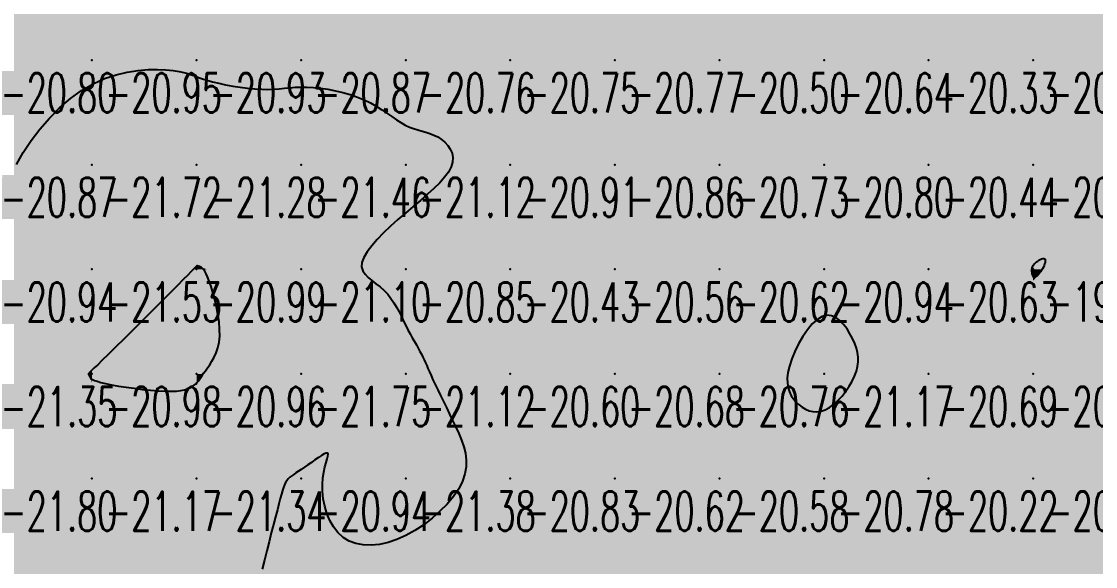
# Model space of a CAD drawing. Header units: millimetres. Extents: x 88261 to 90953, y 390274 to 392322.
# Drawn here: x 89453.5 to 89556.2, y 390358.8 to 390410.9 of the extents above; entities that cross this region are included whole.
import ezdxf
from ezdxf.enums import TextEntityAlignment as Align

# ---------------------------------------------------------------- set-up
doc = ezdxf.new("R2010")
doc.units = ezdxf.units.MM
doc.header["$LTSCALE"] = 25
for name, color, linetype in [('CN_03_00', 7, 'Continuous'), ('CN_04_00', 242, 'Continuous'), ('COTEAlt', 7, 'Continuous'), ('TN_COLORIAGE', 7, 'Continuous')]:
    doc.layers.add(name, color=color, linetype=linetype)
doc.styles.add('Simplex 1.0', font='Simplex.shx', dxfattribs={"width": 0.99, "height": 2.5})
doc.styles.get("Standard").update_dxf_attribs({"font": 'times.ttf'})

# ---------------------------------------------------------------- blocks, each defined once
blk = doc.blocks.new('COTE')
at = {"color": 0}
blk.add_point((0, 0), dxfattribs=at)
at = {"layer": 'COTEAlt'}
blk.add_attdef('ALT', text='', height=3.75, dxfattribs=at).set_placement((1.25, -1.25), align=Align.TOP_LEFT)

msp = doc.modelspace()

# ---------------------------------------------------------------- linework, layer by layer
at = {"layer": 'CN_03_00', "elevation": -21, "flags": 128}
msp.add_lwpolyline([(89453.05, 390397.26), (89453.69, 390398.41), (89454.43, 390399.55), (89455.26, 390400.65), (89456.18, 390401.7), (89457.16, 390402.68), (89458.19, 390403.56), (89459.26, 390404.33), (89460.36, 390404.98), (89461.46, 390405.48), (89462.56, 390405.84), (89463.63, 390406.1), (89464.66, 390406.26), (89465.64, 390406.33), (89466.53, 390406.34), (89467.33, 390406.31), (89468.02, 390406.24), (89468.58, 390406.16), (89469.04, 390406.06), (89469.43, 390405.96), (89469.78, 390405.84), (89470.1, 390405.72), (89470.44, 390405.59), (89470.81, 390405.45), (89471.25, 390405.31), (89471.77, 390405.16), (89472.37, 390405.02), (89473.03, 390404.88), (89473.72, 390404.75), (89474.43, 390404.64), (89475.14, 390404.55), (89475.83, 390404.48), (89476.48, 390404.45), (89477.07, 390404.44), (89477.63, 390404.46), (89478.15, 390404.5), (89478.66, 390404.55), (89479.17, 390404.6), (89479.69, 390404.64), (89480.23, 390404.66), (89480.81, 390404.66), (89481.44, 390404.62), (89482.12, 390404.55), (89482.82, 390404.45), (89483.53, 390404.31), (89484.25, 390404.15), (89484.95, 390403.94), (89485.63, 390403.71), (89486.28, 390403.44), (89486.88, 390403.15), (89487.44, 390402.83), (89487.96, 390402.5), (89488.45, 390402.17), (89488.92, 390401.84), (89489.36, 390401.54), (89489.78, 390401.26), (89490.2, 390401.03), (89490.61, 390400.84), (89491.01, 390400.69), (89491.41, 390400.56), (89491.81, 390400.45), (89492.19, 390400.34), (89492.57, 390400.21), (89492.95, 390400.07), (89493.31, 390399.89), (89493.66, 390399.66), (89493.99, 390399.39), (89494.28, 390399.08), (89494.51, 390398.73), (89494.68, 390398.34), (89494.76, 390397.93), (89494.74, 390397.49), (89494.6, 390397.03), (89494.34, 390396.54), (89493.97, 390396.04), (89493.5, 390395.52), (89492.94, 390394.97), (89492.32, 390394.41), (89491.66, 390393.83), (89490.95, 390393.23), (89490.23, 390392.62), (89489.51, 390391.99), (89488.8, 390391.35), (89488.14, 390390.71), (89487.53, 390390.08), (89487, 390389.48), (89486.56, 390388.9), (89486.25, 390388.37), (89486.07, 390387.9), (89486.04, 390387.47), (89486.15, 390387.1), (89486.36, 390386.77), (89486.66, 390386.46), (89487.01, 390386.16), (89487.4, 390385.86), (89487.8, 390385.55), (89488.18, 390385.22), (89488.53, 390384.85), (89488.84, 390384.46), (89489.12, 390384.04), (89489.38, 390383.61), (89489.62, 390383.17), (89489.84, 390382.72), (89490.05, 390382.29), (89490.26, 390381.86), (89490.47, 390381.45), (89490.68, 390381.07), (89490.88, 390380.7), (89491.08, 390380.35), (89491.27, 390380.01), (89491.45, 390379.69), (89491.61, 390379.39), (89491.76, 390379.11), (89491.9, 390378.84), (89492.02, 390378.58), (89492.14, 390378.31), (89492.26, 390378.04), (89492.38, 390377.75), (89492.52, 390377.43), (89492.68, 390377.07), (89492.86, 390376.67), (89493.08, 390376.22), (89493.32, 390375.72), (89493.58, 390375.18), (89493.85, 390374.61), (89494.14, 390374.02), (89494.44, 390373.4), (89494.74, 390372.78), (89495.03, 390372.15), (89495.32, 390371.53), (89495.58, 390370.91), (89495.8, 390370.28), (89495.96, 390369.65), (89496.04, 390369), (89496.04, 390368.35), (89495.92, 390367.67), (89495.69, 390366.97), (89495.32, 390366.25), (89494.82, 390365.52), (89494.22, 390364.8), (89493.53, 390364.1), (89492.78, 390363.43), (89491.97, 390362.81), (89491.13, 390362.26), (89490.27, 390361.79), (89489.41, 390361.41), (89488.56, 390361.13), (89487.74, 390360.94), (89486.94, 390360.86), (89486.19, 390360.89), (89485.48, 390361.02), (89484.84, 390361.26), (89484.26, 390361.61), (89483.76, 390362.06), (89483.34, 390362.61), (89482.99, 390363.23), (89482.72, 390363.9), (89482.51, 390364.6), (89482.37, 390365.31), (89482.3, 390366.01), (89482.29, 390366.68), (89482.33, 390367.29), (89482.42, 390367.85), (89482.52, 390368.34), (89482.64, 390368.76), (89482.74, 390369.11), (89482.81, 390369.38), (89482.83, 390369.57), (89482.78, 390369.66), (89482.65, 390369.66), (89482.45, 390369.59), (89482.2, 390369.44), (89481.9, 390369.25), (89481.57, 390369.03), (89481.23, 390368.78), (89480.89, 390368.54), (89480.57, 390368.31), (89480.27, 390368.11), (89480, 390367.94), (89479.76, 390367.78), (89479.54, 390367.63), (89479.35, 390367.49), (89479.17, 390367.35), (89479.02, 390367.2), (89478.89, 390367.03), (89478.77, 390366.85), (89478.67, 390366.64), (89478.57, 390366.39), (89478.47, 390366.1), (89478.37, 390365.74), (89478.26, 390365.33), (89478.13, 390364.83), (89477.98, 390364.25), (89477.81, 390363.58), (89477.61, 390362.84), (89477.4, 390362.03), (89477.19, 390361.19), (89476.96, 390360.31), (89476.74, 390359.44), (89476.53, 390358.57)], dxfattribs=at)
for points in [[(89459.92, 390377.23), (89459.92, 390377.2), (89459.93, 390377.17), (89459.95, 390377.13), (89459.97, 390377.1), (89459.99, 390377.06), (89460.02, 390377.02), (89460.05, 390376.97), (89460.08, 390376.91), (89460.12, 390376.85), (89460.19, 390376.78), (89460.31, 390376.7), (89460.49, 390376.62), (89460.75, 390376.53), (89461.1, 390376.43), (89461.55, 390376.32), (89462.12, 390376.2), (89462.79, 390376.08), (89463.52, 390375.97), (89464.29, 390375.86), (89465.08, 390375.76), (89465.86, 390375.68), (89466.59, 390375.62), (89467.26, 390375.58), (89467.84, 390375.58), (89468.33, 390375.6), (89468.75, 390375.65), (89469.1, 390375.72), (89469.39, 390375.81), (89469.63, 390375.91), (89469.84, 390376.03), (89470.01, 390376.15), (89470.16, 390376.27), (89470.29, 390376.41), (89470.41, 390376.55), (89470.53, 390376.71), (89470.65, 390376.89), (89470.78, 390377.08), (89470.93, 390377.3), (89471.1, 390377.54), (89471.3, 390377.81), (89471.51, 390378.11), (89471.73, 390378.45), (89471.94, 390378.83), (89472.13, 390379.26), (89472.29, 390379.74), (89472.41, 390380.27), (89472.47, 390380.86), (89472.46, 390381.52), (89472.41, 390382.21), (89472.3, 390382.93), (89472.16, 390383.65), (89472, 390384.35), (89471.82, 390385.01), (89471.64, 390385.6), (89471.46, 390386.1), (89471.3, 390386.51), (89471.16, 390386.82), (89471.03, 390387.06), (89470.92, 390387.22), (89470.82, 390387.33), (89470.73, 390387.4), (89470.65, 390387.44), (89470.59, 390387.47), (89470.53, 390387.5), (89470.47, 390387.52), (89470.43, 390387.54), (89470.39, 390387.55), (89470.35, 390387.56), (89470.31, 390387.56), (89470.28, 390387.56), (89470.25, 390387.55), (89470.22, 390387.52), (89470.17, 390387.48), (89470.08, 390387.38), (89469.94, 390387.23), (89469.72, 390387.01), (89469.41, 390386.68), (89468.99, 390386.25), (89468.44, 390385.69), (89467.74, 390384.99), (89466.94, 390384.18), (89466.05, 390383.3), (89465.13, 390382.39), (89464.21, 390381.47), (89463.33, 390380.6), (89462.51, 390379.79), (89461.81, 390379.1), (89461.24, 390378.55), (89460.8, 390378.12), (89460.47, 390377.81), (89460.24, 390377.58), (89460.09, 390377.44), (89460, 390377.34), (89459.95, 390377.29), (89459.93, 390377.26), (89459.92, 390377.23)], [(89530.77, 390374.03), (89531.18, 390374.33), (89531.58, 390374.7), (89531.97, 390375.12), (89532.33, 390375.58), (89532.66, 390376.06), (89532.94, 390376.55), (89533.17, 390377.03), (89533.34, 390377.5), (89533.45, 390377.96), (89533.5, 390378.4), (89533.5, 390378.84), (89533.44, 390379.27), (89533.34, 390379.71), (89533.18, 390380.15), (89532.98, 390380.61), (89532.73, 390381.08), (89532.45, 390381.54), (89532.12, 390381.97), (89531.77, 390382.34), (89531.38, 390382.62), (89530.97, 390382.8), (89530.53, 390382.84), (89530.08, 390382.73), (89529.61, 390382.45), (89529.13, 390382.01), (89528.67, 390381.45), (89528.23, 390380.81), (89527.82, 390380.11), (89527.46, 390379.39), (89527.16, 390378.67), (89526.94, 390377.99), (89526.8, 390377.38), (89526.74, 390376.83), (89526.75, 390376.34), (89526.82, 390375.9), (89526.95, 390375.51), (89527.12, 390375.15), (89527.34, 390374.84), (89527.59, 390374.55), (89527.87, 390374.28), (89528.17, 390374.05), (89528.49, 390373.86), (89528.83, 390373.71), (89529.19, 390373.63), (89529.57, 390373.61), (89529.96, 390373.66), (89530.36, 390373.8), (89530.77, 390374.03)]]:
    msp.add_lwpolyline(points, close=True, dxfattribs=at)
at = {"layer": 'CN_04_00', "elevation": -20, "flags": 128}
msp.add_lwpolyline([(89550.13, 390387.04), (89550.13, 390387.09), (89550.13, 390387.13), (89550.12, 390387.17), (89550.12, 390387.2), (89550.13, 390387.24), (89550.13, 390387.27), (89550.14, 390387.31), (89550.15, 390387.36), (89550.16, 390387.42), (89550.18, 390387.48), (89550.21, 390387.54), (89550.25, 390387.61), (89550.3, 390387.69), (89550.37, 390387.77), (89550.46, 390387.85), (89550.56, 390387.94), (89550.68, 390388.03), (89550.8, 390388.11), (89550.93, 390388.17), (89551.05, 390388.23), (89551.16, 390388.26), (89551.26, 390388.27), (89551.33, 390388.25), (89551.38, 390388.2), (89551.4, 390388.12), (89551.4, 390388.01), (89551.38, 390387.89), (89551.34, 390387.75), (89551.29, 390387.6), (89551.22, 390387.44), (89551.14, 390387.29), (89551.05, 390387.14), (89550.95, 390386.99), (89550.85, 390386.86), (89550.75, 390386.74), (89550.65, 390386.64), (89550.55, 390386.57), (89550.47, 390386.51), (89550.39, 390386.49), (89550.33, 390386.5), (89550.28, 390386.53), (89550.24, 390386.59), (89550.21, 390386.66), (89550.18, 390386.74), (89550.16, 390386.82), (89550.15, 390386.9), (89550.14, 390386.97), (89550.13, 390387.04)], close=True, dxfattribs=at)
at = {"layer": 'TN_COLORIAGE', "color": 223}
for points in [[(89450.25, 390407.24, -20.88), (89460.25, 390407.24, -20.88), (89460.25, 390417.24, -20.88)], [(89450.25, 390417.24, -20.88), (89450.25, 390407.24, -20.88), (89460.25, 390417.24, -20.88)], [(89460.25, 390407.24, -20.83), (89470.25, 390407.24, -20.83), (89470.25, 390417.24, -20.83)], [(89460.25, 390417.24, -20.83), (89460.25, 390407.24, -20.83), (89470.25, 390417.24, -20.83)], [(89470.25, 390407.24, -20.74), (89480.25, 390407.24, -20.74), (89480.25, 390417.24, -20.74)], [(89470.25, 390417.24, -20.74), (89470.25, 390407.24, -20.74), (89480.25, 390417.24, -20.74)], [(89480.25, 390407.24, -20.45), (89490.25, 390407.24, -20.45), (89490.25, 390417.24, -20.45)], [(89480.25, 390417.24, -20.45), (89480.25, 390407.24, -20.45), (89490.25, 390417.24, -20.45)], [(89490.25, 390417.24, -20.21), (89490.25, 390407.24, -20.21), (89500.25, 390417.24, -20.21)], [(89490.25, 390407.24, -20.21), (89500.25, 390407.24, -20.21), (89500.25, 390417.24, -20.21)], [(89500.25, 390407.24, -20.03), (89510.25, 390407.24, -20.03), (89510.25, 390417.24, -20.03)], [(89500.25, 390417.24, -20.03), (89500.25, 390407.24, -20.03), (89510.25, 390417.24, -20.03)], [(89510.25, 390407.24, -20.05), (89520.25, 390407.24, -20.05), (89520.25, 390417.24, -20.05)], [(89510.25, 390417.24, -20.05), (89510.25, 390407.24, -20.05), (89520.25, 390417.24, -20.05)], [(89520.25, 390407.24, -20), (89527.72, 390414.72, -20), (89520.25, 390417.24, -20), (89522.35, 390417.24, -20)], [(89550.25, 390407.24, -20), (89550.25, 390415.8, -20), (89540.25, 390407.24, -20), (89548.02, 390415.02, -20)], [(89557.65, 390414.64, -20.56), (89550.25, 390415.8, -20.56), (89550.25, 390407.24, -20.56)], [(89530.25, 390407.24, -20), (89530.25, 390415.13, -20), (89520.25, 390407.24, -20), (89527.72, 390414.72, -20)], [(89537.62, 390414.61, -20.64), (89530.25, 390415.13, -20.64), (89530.25, 390407.24, -20.64)], [(89530.25, 390407.24, -20), (89537.62, 390414.61, -20), (89540.25, 390407.24, -20), (89540.25, 390413.18, -20)], [(89540.25, 390413.18, -20.33), (89548.02, 390415.02, -20.33), (89540.25, 390407.24, -20.33)], [(89550.25, 390407.24, -20), (89557.65, 390414.64, -20), (89560.25, 390407.24, -20), (89560.25, 390414.5, -20)], [(89460.25, 390406.56, -20.87), (89451.76, 390397.24, -20.87), (89460.25, 390407.24, -20.87), (89450.25, 390397.24, -20.87)], [(89450.25, 390407.24, -20.95), (89450.25, 390397.24, -20.95), (89460.25, 390407.24, -20.95)], [(89460.25, 390406.56, -20.93), (89469.4, 390406.39, -20.93), (89460.25, 390407.24, -20.93), (89470.25, 390407.24, -20.93)], [(89470.25, 390405.34, -20.93), (89469.4, 390406.39, -20.93), (89470.25, 390407.24, -20.93)], [(89470.25, 390405.34, -20.87), (89477.09, 390404.08, -20.87), (89470.25, 390407.24, -20.87), (89480.25, 390407.24, -20.87)], [(89477.09, 390404.08, -20.87), (89480.25, 390405.02, -20.87), (89480.25, 390407.24, -20.87)], [(89480.25, 390405.02, -20.76), (89486.8, 390403.79, -20.76), (89480.25, 390407.24, -20.76), (89490.25, 390407.24, -20.76)], [(89490.25, 390400.5, -20.76), (89486.8, 390403.79, -20.76), (89490.25, 390407.24, -20.76)], [(89490.25, 390400.5, -20.75), (89493.4, 390400.39, -20.75), (89490.25, 390407.24, -20.75), (89500.25, 390407.24, -20.75)], [(89495.99, 390397.24, -20.75), (89493.4, 390400.39, -20.75), (89500.25, 390397.24, -20.75), (89500.25, 390407.24, -20.75)], [(89500.25, 390407.24, -20.77), (89500.25, 390397.24, -20.77), (89510.25, 390407.24, -20.77)], [(89500.25, 390397.24, -20.77), (89510.25, 390397.24, -20.77), (89510.25, 390407.24, -20.77)], [(89510.25, 390407.24, -20.5), (89510.25, 390397.24, -20.5), (89520.25, 390407.24, -20.5)], [(89510.25, 390397.24, -20.5), (89520.25, 390397.24, -20.5), (89520.25, 390407.24, -20.5)], [(89520.25, 390407.24, -20.64), (89520.25, 390397.24, -20.64), (89530.25, 390407.24, -20.64)], [(89520.25, 390397.24, -20.64), (89530.25, 390397.24, -20.64), (89530.25, 390407.24, -20.64)], [(89530.25, 390407.24, -20.33), (89530.25, 390397.24, -20.33), (89540.25, 390407.24, -20.33)], [(89530.25, 390397.24, -20.33), (89540.25, 390397.24, -20.33), (89540.25, 390407.24, -20.33)], [(89540.25, 390407.24, -20.56), (89540.25, 390397.24, -20.56), (89550.25, 390407.24, -20.56)], [(89540.25, 390397.24, -20.56), (89550.25, 390397.24, -20.56), (89550.25, 390407.24, -20.56)], [(89550.25, 390397.24, -20.53), (89560.25, 390397.24, -20.53), (89560.25, 390407.24, -20.53)], [(89550.25, 390407.24, -20.53), (89550.25, 390397.24, -20.53), (89560.25, 390407.24, -20.53)], [(89495.99, 390397.24, -20.85), (89490.25, 390392.81, -20.85), (89500.25, 390397.24, -20.85), (89490.25, 390387.24, -20.85)], [(89490.25, 390387.24, -20.91), (89500.25, 390387.24, -20.91), (89500.25, 390397.24, -20.91)], [(89500.25, 390397.24, -20.86), (89500.25, 390387.24, -20.86), (89510.25, 390397.24, -20.86)], [(89500.25, 390387.24, -20.86), (89510.25, 390387.24, -20.86), (89510.25, 390397.24, -20.86)], [(89510.25, 390397.24, -20.73), (89510.25, 390387.24, -20.73), (89520.25, 390397.24, -20.73)], [(89510.25, 390387.24, -20.73), (89520.25, 390387.24, -20.73), (89520.25, 390397.24, -20.73)], [(89520.25, 390397.24, -20.8), (89520.25, 390387.24, -20.8), (89530.25, 390397.24, -20.8)], [(89520.25, 390387.24, -20.8), (89530.25, 390387.24, -20.8), (89530.25, 390397.24, -20.8)], [(89530.25, 390387.24, -20.44), (89540.25, 390387.24, -20.44), (89540.25, 390397.24, -20.44)], [(89530.25, 390397.24, -20.44), (89530.25, 390387.24, -20.44), (89540.25, 390397.24, -20.44)], [(89540.25, 390387.24, -20), (89550.11, 390387.24, -20), (89550.25, 390397.24, -20), (89550.25, 390387.82, -20)], [(89540.25, 390397.24, -20.14), (89540.25, 390387.24, -20.14), (89550.25, 390397.24, -20.14)], [(89550.25, 390397.24, -20), (89550.25, 390387.82, -20), (89560.25, 390397.24, -20), (89551.63, 390388.62, -20)], [(89560.25, 390387.24, -20), (89551.24, 390387.24, -20), (89560.25, 390397.24, -20), (89551.63, 390388.62, -20)], [(89484.39, 390387.24, -20.85), (89490.25, 390392.81, -20.85), (89490.25, 390387.24, -20.85)], [(89470.25, 390387.64, -20.99), (89470.03, 390387.24, -20.99), (89470.25, 390387.24, -20.99)], [(89470.25, 390387.64, -20.99), (89470.5, 390387.49, -20.99), (89470.25, 390387.24, -20.99)], [(89471.27, 390387.24, -20.99), (89470.5, 390387.49, -20.99), (89470.25, 390387.24, -20.99)], [(89470.03, 390387.24, -20.98), (89460.25, 390377.53, -20.98), (89470.25, 390387.24, -20.98), (89460.25, 390377.24, -20.98)], [(89460.25, 390377.24, -20.99), (89470.25, 390377.24, -20.99), (89470.25, 390387.24, -20.99)], [(89471.27, 390387.24, -20.96), (89473.19, 390380.18, -20.96), (89470.25, 390387.24, -20.96), (89470.25, 390377.24, -20.96)], [(89484.39, 390387.24, -20.85), (89488.62, 390385.61, -20.85), (89490.25, 390387.24, -20.85)], [(89490.25, 390381.66, -20.85), (89488.62, 390385.61, -20.85), (89490.25, 390387.24, -20.85)], [(89490.25, 390381.66, -20.43), (89491.95, 390378.94, -20.43), (89490.25, 390387.24, -20.43), (89500.25, 390387.24, -20.43)], [(89492.53, 390377.24, -20.43), (89491.95, 390378.94, -20.43), (89500.25, 390377.24, -20.43), (89500.25, 390387.24, -20.43)], [(89500.25, 390387.24, -20.56), (89500.25, 390377.24, -20.56), (89510.25, 390387.24, -20.56)], [(89500.25, 390377.24, -20.56), (89510.25, 390377.24, -20.56), (89510.25, 390387.24, -20.56)], [(89510.25, 390387.24, -20.62), (89510.25, 390377.24, -20.62), (89520.25, 390387.24, -20.62)], [(89510.25, 390377.24, -20.62), (89520.25, 390377.24, -20.62), (89520.25, 390387.24, -20.62)], [(89520.25, 390387.24, -20.94), (89520.25, 390377.24, -20.94), (89530.25, 390387.24, -20.94)], [(89530.25, 390384.68, -20.76), (89526.02, 390377.24, -20.76), (89530.25, 390387.24, -20.76), (89520.25, 390377.24, -20.76)], [(89530.25, 390384.68, -20.63), (89533.45, 390380.44, -20.63), (89530.25, 390387.24, -20.63), (89540.25, 390387.24, -20.63)], [(89533.83, 390377.24, -20.63), (89533.45, 390380.44, -20.63), (89540.25, 390377.24, -20.63), (89540.25, 390387.24, -20.63)], [(89540.25, 390377.24, -20), (89550.12, 390387.11, -20), (89540.25, 390387.24, -20), (89550.11, 390387.24, -20)], [(89540.25, 390377.24, -20), (89550.12, 390387.11, -20), (89550.25, 390377.24, -20), (89550.25, 390386.15, -20)], [(89560.25, 390387.24, -20), (89551.24, 390387.24, -20), (89550.25, 390377.24, -20), (89550.25, 390386.15, -20)], [(89550.25, 390377.24, -20.08), (89560.25, 390377.24, -20.08), (89560.25, 390387.24, -20.08)], [(89473.19, 390380.18, -20.96), (89470.79, 390377.24, -20.96), (89470.25, 390377.24, -20.96)], [(89459.82, 390377.24, -20.98), (89460.25, 390377.53, -20.98), (89460.25, 390377.24, -20.98)], [(89459.82, 390377.24, -20.98), (89460.05, 390377.04, -20.98), (89460.25, 390377.24, -20.98)], [(89460.25, 390376.4, -20.98), (89460.05, 390377.04, -20.98), (89460.25, 390377.24, -20.98)], [(89460.25, 390376.4, -20.96), (89468.26, 390375.25, -20.96), (89460.25, 390377.24, -20.96), (89470.25, 390377.24, -20.96)], [(89468.26, 390375.25, -20.96), (89470.25, 390376.1, -20.96), (89470.25, 390377.24, -20.96)], [(89470.25, 390376.1, -20.96), (89470.79, 390377.24, -20.96), (89470.25, 390377.24, -20.96)], [(89492.53, 390377.24, -20.6), (89495.12, 390372.11, -20.6), (89500.25, 390377.24, -20.6)], [(89497.19, 390367.24, -20.6), (89495.12, 390372.11, -20.6), (89500.25, 390367.24, -20.6), (89500.25, 390377.24, -20.6)], [(89500.25, 390377.24, -20.68), (89500.25, 390367.24, -20.68), (89510.25, 390377.24, -20.68)], [(89500.25, 390367.24, -20.68), (89510.25, 390367.24, -20.68), (89510.25, 390377.24, -20.68)], [(89510.25, 390377.24, -20.76), (89510.25, 390367.24, -20.76), (89520.25, 390377.24, -20.76)], [(89510.25, 390367.24, -20.76), (89520.25, 390367.24, -20.76), (89520.25, 390377.24, -20.76)], [(89526.02, 390377.24, -20.58), (89527.32, 390374.31, -20.58), (89520.25, 390377.24, -20.58), (89520.25, 390367.24, -20.58)], [(89530.25, 390372.81, -20.69), (89533.83, 390377.24, -20.69), (89530.25, 390367.24, -20.69), (89540.25, 390377.24, -20.69)], [(89530.25, 390367.24, -20.69), (89540.25, 390367.24, -20.69), (89540.25, 390377.24, -20.69)], [(89540.25, 390377.24, -20.07), (89540.25, 390367.24, -20.07), (89550.25, 390377.24, -20.07)], [(89540.25, 390367.24, -20.07), (89550.25, 390367.24, -20.07), (89550.25, 390377.24, -20.07)], [(89550.25, 390367.24, -20.36), (89560.25, 390367.24, -20.36), (89560.25, 390377.24, -20.36)], [(89550.25, 390377.24, -20.36), (89550.25, 390367.24, -20.36), (89560.25, 390377.24, -20.36)], [(89530.25, 390372.81, -20.58), (89527.32, 390374.31, -20.58), (89530.25, 390367.24, -20.58), (89520.25, 390367.24, -20.58)], [(89483.7, 390370.69, -20.94), (89480.25, 390367.99, -20.94), (89480.25, 390367.24, -20.94)], [(89483.7, 390370.69, -20.94), (89481.65, 390367.24, -20.94), (89480.25, 390367.24, -20.94)], [(89478.7, 390367.24, -20.94), (89480.25, 390367.99, -20.94), (89480.25, 390367.24, -20.94)], [(89478.27, 390365.26, -20.83), (89476.12, 390357.24, -20.83), (89480.25, 390367.24, -20.83), (89480.25, 390357.24, -20.83)], [(89478.27, 390365.26, -20.94), (89478.7, 390367.24, -20.94), (89480.25, 390367.24, -20.94)], [(89481.65, 390367.24, -20.83), (89483.42, 390360.41, -20.83), (89480.25, 390367.24, -20.83), (89480.25, 390357.24, -20.83)], [(89497.19, 390367.24, -20.8), (89490.25, 390360.77, -20.8), (89500.25, 390367.24, -20.8), (89490.25, 390357.24, -20.8)], [(89490.25, 390357.24, -20.83), (89500.25, 390357.24, -20.83), (89500.25, 390367.24, -20.83)], [(89500.25, 390367.24, -20.62), (89500.25, 390357.24, -20.62), (89510.25, 390367.24, -20.62)], [(89500.25, 390357.24, -20.62), (89510.25, 390357.24, -20.62), (89510.25, 390367.24, -20.62)], [(89510.25, 390357.24, -20.58), (89520.25, 390357.24, -20.58), (89520.25, 390367.24, -20.58)], [(89510.25, 390367.24, -20.58), (89510.25, 390357.24, -20.58), (89520.25, 390367.24, -20.58)], [(89520.25, 390357.24, -20.78), (89530.25, 390357.24, -20.78), (89530.25, 390367.24, -20.78)], [(89520.25, 390367.24, -20.78), (89520.25, 390357.24, -20.78), (89530.25, 390367.24, -20.78)], [(89530.25, 390367.24, -20.22), (89530.25, 390357.24, -20.22), (89540.25, 390367.24, -20.22)], [(89530.25, 390357.24, -20.22), (89540.25, 390357.24, -20.22), (89540.25, 390367.24, -20.22)], [(89540.25, 390357.24, -20.13), (89550.25, 390357.24, -20.13), (89550.25, 390367.24, -20.13)], [(89540.25, 390367.24, -20.13), (89540.25, 390357.24, -20.13), (89550.25, 390367.24, -20.13)], [(89550.25, 390367.24, -20.26), (89550.25, 390357.24, -20.26), (89560.25, 390367.24, -20.26)], [(89550.25, 390357.24, -20.26), (89560.25, 390357.24, -20.26), (89560.25, 390367.24, -20.26)], [(89483.42, 390360.41, -20.8), (89490.25, 390360.77, -20.8), (89480.25, 390357.24, -20.8), (89490.25, 390357.24, -20.8)]]:
    msp.add_solid(points, dxfattribs=at)
at = {"layer": 'TN_COLORIAGE', "color": 233}
for points in [[(89451.76, 390397.24, -21.72), (89460.25, 390406.56, -21.72), (89460.25, 390397.24, -21.72)], [(89469.4, 390406.39, -21.72), (89460.25, 390406.56, -21.72), (89460.25, 390397.24, -21.72)], [(89460.25, 390397.24, -21), (89469.4, 390406.39, -21), (89470.25, 390397.24, -21), (89470.25, 390405.34, -21)], [(89477.09, 390404.08, -21.28), (89470.25, 390405.34, -21.28), (89470.25, 390397.24, -21.28)], [(89480.25, 390397.24, -21), (89480.25, 390405.02, -21), (89470.25, 390397.24, -21), (89477.09, 390404.08, -21)], [(89486.8, 390403.79, -21.46), (89480.25, 390405.02, -21.46), (89480.25, 390397.24, -21.46)], [(89480.25, 390397.24, -21), (89486.8, 390403.79, -21), (89490.25, 390397.24, -21), (89490.25, 390400.5, -21)], [(89493.4, 390400.39, -21.12), (89490.25, 390400.5, -21.12), (89490.25, 390397.24, -21.12)], [(89493.4, 390400.39, -21.12), (89495.99, 390397.24, -21.12), (89490.25, 390397.24, -21.12)], [(89451.76, 390397.24, -21.72), (89451.03, 390388.02, -21.72), (89460.25, 390397.24, -21.72)], [(89460.25, 390397.24, -21), (89451.03, 390388.02, -21), (89460.25, 390387.24, -21), (89451.29, 390387.24, -21)], [(89460.25, 390397.24, -21.28), (89460.25, 390387.24, -21.28), (89470.25, 390397.24, -21.28)], [(89460.25, 390387.24, -21), (89470.03, 390387.24, -21), (89470.25, 390397.24, -21), (89470.25, 390387.64, -21)], [(89480.25, 390397.24, -21), (89470.5, 390387.49, -21), (89470.25, 390397.24, -21), (89470.25, 390387.64, -21)], [(89480.25, 390397.24, -21), (89470.5, 390387.49, -21), (89480.25, 390387.24, -21), (89471.27, 390387.24, -21)], [(89480.25, 390397.24, -21.12), (89480.25, 390387.24, -21.12), (89490.25, 390397.24, -21.12)], [(89490.25, 390397.24, -21), (89490.25, 390392.81, -21), (89480.25, 390387.24, -21), (89484.39, 390387.24, -21)], [(89490.25, 390392.81, -21.12), (89495.99, 390397.24, -21.12), (89490.25, 390397.24, -21.12)], [(89460.25, 390387.24, -21), (89451.29, 390387.24, -21), (89450.25, 390377.24, -21), (89450.25, 390385.77, -21)], [(89460.25, 390387.24, -21), (89460.25, 390377.53, -21), (89450.25, 390377.24, -21), (89459.82, 390377.24, -21)], [(89460.25, 390377.53, -21.53), (89470.03, 390387.24, -21.53), (89460.25, 390387.24, -21.53)], [(89480.25, 390377.24, -21), (89470.79, 390377.24, -21), (89480.25, 390387.24, -21), (89473.19, 390380.18, -21)], [(89473.19, 390380.18, -21.1), (89471.27, 390387.24, -21.1), (89480.25, 390387.24, -21.1)], [(89480.25, 390377.24, -21), (89488.62, 390385.61, -21), (89480.25, 390387.24, -21), (89484.39, 390387.24, -21)], [(89480.25, 390377.24, -21), (89488.62, 390385.61, -21), (89490.25, 390377.24, -21), (89490.25, 390381.66, -21)], [(89526.02, 390377.24, -21.17), (89530.25, 390384.68, -21.17), (89530.25, 390377.24, -21.17)], [(89533.45, 390380.44, -21.17), (89530.25, 390384.68, -21.17), (89530.25, 390377.24, -21.17)], [(89491.95, 390378.94, -21.12), (89490.25, 390381.66, -21.12), (89490.25, 390377.24, -21.12)], [(89533.45, 390380.44, -21.17), (89533.83, 390377.24, -21.17), (89530.25, 390377.24, -21.17)], [(89491.95, 390378.94, -21.12), (89492.53, 390377.24, -21.12), (89490.25, 390377.24, -21.12)], [(89450.25, 390367.24, -21), (89460.05, 390377.04, -21), (89450.25, 390377.24, -21), (89459.82, 390377.24, -21)], [(89480.25, 390377.24, -21), (89470.79, 390377.24, -21), (89470.25, 390367.24, -21), (89470.25, 390376.1, -21)], [(89480.25, 390377.24, -21), (89480.25, 390367.99, -21), (89470.25, 390367.24, -21), (89478.7, 390367.24, -21)], [(89480.25, 390377.24, -21), (89480.25, 390367.99, -21), (89490.25, 390377.24, -21), (89483.7, 390370.69, -21)], [(89490.25, 390367.24, -21), (89481.65, 390367.24, -21), (89490.25, 390377.24, -21), (89483.7, 390370.69, -21)], [(89490.25, 390367.24, -21), (89495.12, 390372.11, -21), (89490.25, 390377.24, -21), (89492.53, 390377.24, -21)], [(89527.32, 390374.31, -21.17), (89526.02, 390377.24, -21.17), (89530.25, 390377.24, -21.17)], [(89527.32, 390374.31, -21.17), (89530.25, 390372.81, -21.17), (89530.25, 390377.24, -21.17)], [(89533.83, 390377.24, -21.17), (89530.25, 390372.81, -21.17), (89530.25, 390377.24, -21.17)], [(89450.25, 390367.24, -21), (89460.05, 390377.04, -21), (89460.25, 390367.24, -21), (89460.25, 390376.4, -21)], [(89468.26, 390375.25, -21.17), (89460.25, 390376.4, -21.17), (89460.25, 390367.24, -21.17)], [(89470.25, 390367.24, -21), (89470.25, 390376.1, -21), (89460.25, 390367.24, -21), (89468.26, 390375.25, -21)], [(89495.12, 390372.11, -21.38), (89497.19, 390367.24, -21.38), (89490.25, 390367.24, -21.38)], [(89450.25, 390367.24, -21.17), (89450.25, 390357.24, -21.17), (89460.25, 390367.24, -21.17)], [(89450.25, 390357.24, -21.17), (89460.25, 390357.24, -21.17), (89460.25, 390367.24, -21.17)], [(89460.25, 390367.24, -21.34), (89460.25, 390357.24, -21.34), (89470.25, 390367.24, -21.34)], [(89460.25, 390357.24, -21.34), (89470.25, 390357.24, -21.34), (89470.25, 390367.24, -21.34)], [(89470.25, 390367.24, -21), (89478.7, 390367.24, -21), (89470.25, 390357.24, -21), (89478.27, 390365.26, -21)], [(89483.42, 390360.41, -21.38), (89481.65, 390367.24, -21.38), (89490.25, 390367.24, -21.38)], [(89490.25, 390360.77, -21.38), (89483.42, 390360.41, -21.38), (89490.25, 390367.24, -21.38)], [(89490.25, 390360.77, -21.38), (89497.19, 390367.24, -21.38), (89490.25, 390367.24, -21.38)], [(89476.12, 390357.24, -21.25), (89478.27, 390365.26, -21.25), (89470.25, 390357.24, -21.25)]]:
    msp.add_solid(points, dxfattribs=at)
at = {"layer": 'TN_COLORIAGE', "color": 213}
for points in [[(89551.63, 390388.62, -19.99), (89551.24, 390387.24, -19.99), (89550.25, 390387.24, -19.99)], [(89551.63, 390388.62, -19.99), (89550.25, 390387.82, -19.99), (89550.25, 390387.24, -19.99)], [(89550.25, 390387.82, -19.99), (89550.11, 390387.24, -19.99), (89550.25, 390387.24, -19.99)], [(89550.11, 390387.24, -19.99), (89550.12, 390387.11, -19.99), (89550.25, 390387.24, -19.99)], [(89550.25, 390386.15, -19.99), (89550.12, 390387.11, -19.99), (89550.25, 390387.24, -19.99)], [(89550.25, 390386.15, -19.99), (89551.24, 390387.24, -19.99), (89550.25, 390387.24, -19.99)]]:
    msp.add_solid(points, dxfattribs=at)

# ---------------------------------------------------------------- block references
at = {"layer": 'COTEAlt'}
ref = msp.add_blockref('COTE', (89450.25, 390407.24), dxfattribs=at)
ref.add_attrib('ALT', '-20.80', dxfattribs={"height": 3.75, "style": 'Simplex 1.0', "width": 0.6}).set_placement((89451.5, 390405.99), align=Align.TOP_LEFT)
ref = msp.add_blockref('COTE', (89460.25, 390407.24), dxfattribs=at)
ref.add_attrib('ALT', '-20.95', dxfattribs={"height": 3.75, "style": 'Simplex 1.0', "width": 0.6}).set_placement((89461.5, 390405.99), align=Align.TOP_LEFT)
ref = msp.add_blockref('COTE', (89470.25, 390407.24), dxfattribs=at)
ref.add_attrib('ALT', '-20.93', dxfattribs={"height": 3.75, "style": 'Simplex 1.0', "width": 0.6}).set_placement((89471.5, 390405.99), align=Align.TOP_LEFT)
ref = msp.add_blockref('COTE', (89480.25, 390407.24), dxfattribs=at)
ref.add_attrib('ALT', '-20.87', dxfattribs={"height": 3.75, "style": 'Simplex 1.0', "width": 0.6}).set_placement((89481.5, 390405.99), align=Align.TOP_LEFT)
ref = msp.add_blockref('COTE', (89490.25, 390407.24), dxfattribs=at)
ref.add_attrib('ALT', '-20.76', dxfattribs={"height": 3.75, "style": 'Simplex 1.0', "width": 0.6}).set_placement((89491.5, 390405.99), align=Align.TOP_LEFT)
ref = msp.add_blockref('COTE', (89500.25, 390407.24), dxfattribs=at)
ref.add_attrib('ALT', '-20.75', dxfattribs={"height": 3.75, "style": 'Simplex 1.0', "width": 0.6}).set_placement((89501.5, 390405.99), align=Align.TOP_LEFT)
ref = msp.add_blockref('COTE', (89510.25, 390407.24), dxfattribs=at)
ref.add_attrib('ALT', '-20.77', dxfattribs={"height": 3.75, "style": 'Simplex 1.0', "width": 0.6}).set_placement((89511.5, 390405.99), align=Align.TOP_LEFT)
ref = msp.add_blockref('COTE', (89520.25, 390407.24), dxfattribs=at)
ref.add_attrib('ALT', '-20.50', dxfattribs={"height": 3.75, "style": 'Simplex 1.0', "width": 0.6}).set_placement((89521.5, 390405.99), align=Align.TOP_LEFT)
ref = msp.add_blockref('COTE', (89530.25, 390407.24), dxfattribs=at)
ref.add_attrib('ALT', '-20.64', dxfattribs={"height": 3.75, "style": 'Simplex 1.0', "width": 0.6}).set_placement((89531.5, 390405.99), align=Align.TOP_LEFT)
ref = msp.add_blockref('COTE', (89540.25, 390407.24), dxfattribs=at)
ref.add_attrib('ALT', '-20.33', dxfattribs={"height": 3.75, "style": 'Simplex 1.0', "width": 0.6}).set_placement((89541.5, 390405.99), align=Align.TOP_LEFT)
ref = msp.add_blockref('COTE', (89550.25, 390407.24), dxfattribs=at)
ref.add_attrib('ALT', '-20.56', dxfattribs={"height": 3.75, "style": 'Simplex 1.0', "width": 0.6}).set_placement((89551.5, 390405.99), align=Align.TOP_LEFT)
ref = msp.add_blockref('COTE', (89450.25, 390397.24), dxfattribs=at)
ref.add_attrib('ALT', '-20.87', dxfattribs={"height": 3.75, "style": 'Simplex 1.0', "width": 0.6}).set_placement((89451.5, 390395.99), align=Align.TOP_LEFT)
ref = msp.add_blockref('COTE', (89460.25, 390397.24), dxfattribs=at)
ref.add_attrib('ALT', '-21.72', dxfattribs={"height": 3.75, "style": 'Simplex 1.0', "width": 0.6}).set_placement((89461.5, 390395.99), align=Align.TOP_LEFT)
ref = msp.add_blockref('COTE', (89470.25, 390397.24), dxfattribs=at)
ref.add_attrib('ALT', '-21.28', dxfattribs={"height": 3.75, "style": 'Simplex 1.0', "width": 0.6}).set_placement((89471.5, 390395.99), align=Align.TOP_LEFT)
ref = msp.add_blockref('COTE', (89480.25, 390397.24), dxfattribs=at)
ref.add_attrib('ALT', '-21.46', dxfattribs={"height": 3.75, "style": 'Simplex 1.0', "width": 0.6}).set_placement((89481.5, 390395.99), align=Align.TOP_LEFT)
ref = msp.add_blockref('COTE', (89490.25, 390397.24), dxfattribs=at)
ref.add_attrib('ALT', '-21.12', dxfattribs={"height": 3.75, "style": 'Simplex 1.0', "width": 0.6}).set_placement((89491.5, 390395.99), align=Align.TOP_LEFT)
ref = msp.add_blockref('COTE', (89500.25, 390397.24), dxfattribs=at)
ref.add_attrib('ALT', '-20.91', dxfattribs={"height": 3.75, "style": 'Simplex 1.0', "width": 0.6}).set_placement((89501.5, 390395.99), align=Align.TOP_LEFT)
ref = msp.add_blockref('COTE', (89510.25, 390397.24), dxfattribs=at)
ref.add_attrib('ALT', '-20.86', dxfattribs={"height": 3.75, "style": 'Simplex 1.0', "width": 0.6}).set_placement((89511.5, 390395.99), align=Align.TOP_LEFT)
ref = msp.add_blockref('COTE', (89520.25, 390397.24), dxfattribs=at)
ref.add_attrib('ALT', '-20.73', dxfattribs={"height": 3.75, "style": 'Simplex 1.0', "width": 0.6}).set_placement((89521.5, 390395.99), align=Align.TOP_LEFT)
ref = msp.add_blockref('COTE', (89530.25, 390397.24), dxfattribs=at)
ref.add_attrib('ALT', '-20.80', dxfattribs={"height": 3.75, "style": 'Simplex 1.0', "width": 0.6}).set_placement((89531.5, 390395.99), align=Align.TOP_LEFT)
ref = msp.add_blockref('COTE', (89540.25, 390397.24), dxfattribs=at)
ref.add_attrib('ALT', '-20.44', dxfattribs={"height": 3.75, "style": 'Simplex 1.0', "width": 0.6}).set_placement((89541.5, 390395.99), align=Align.TOP_LEFT)
ref = msp.add_blockref('COTE', (89550.25, 390397.24), dxfattribs=at)
ref.add_attrib('ALT', '-20.14', dxfattribs={"height": 3.75, "style": 'Simplex 1.0', "width": 0.6}).set_placement((89551.5, 390395.99), align=Align.TOP_LEFT)
ref = msp.add_blockref('COTE', (89450.25, 390387.24), dxfattribs=at)
ref.add_attrib('ALT', '-20.94', dxfattribs={"height": 3.75, "style": 'Simplex 1.0', "width": 0.6}).set_placement((89451.5, 390385.99), align=Align.TOP_LEFT)
ref = msp.add_blockref('COTE', (89460.25, 390387.24), dxfattribs=at)
ref.add_attrib('ALT', '-21.53', dxfattribs={"height": 3.75, "style": 'Simplex 1.0', "width": 0.6}).set_placement((89461.5, 390385.99), align=Align.TOP_LEFT)
ref = msp.add_blockref('COTE', (89470.25, 390387.24), dxfattribs=at)
ref.add_attrib('ALT', '-20.99', dxfattribs={"height": 3.75, "style": 'Simplex 1.0', "width": 0.6}).set_placement((89471.5, 390385.99), align=Align.TOP_LEFT)
ref = msp.add_blockref('COTE', (89480.25, 390387.24), dxfattribs=at)
ref.add_attrib('ALT', '-21.10', dxfattribs={"height": 3.75, "style": 'Simplex 1.0', "width": 0.6}).set_placement((89481.5, 390385.99), align=Align.TOP_LEFT)
ref = msp.add_blockref('COTE', (89490.25, 390387.24), dxfattribs=at)
ref.add_attrib('ALT', '-20.85', dxfattribs={"height": 3.75, "style": 'Simplex 1.0', "width": 0.6}).set_placement((89491.5, 390385.99), align=Align.TOP_LEFT)
ref = msp.add_blockref('COTE', (89500.25, 390387.24), dxfattribs=at)
ref.add_attrib('ALT', '-20.43', dxfattribs={"height": 3.75, "style": 'Simplex 1.0', "width": 0.6}).set_placement((89501.5, 390385.99), align=Align.TOP_LEFT)
ref = msp.add_blockref('COTE', (89510.25, 390387.24), dxfattribs=at)
ref.add_attrib('ALT', '-20.56', dxfattribs={"height": 3.75, "style": 'Simplex 1.0', "width": 0.6}).set_placement((89511.5, 390385.99), align=Align.TOP_LEFT)
ref = msp.add_blockref('COTE', (89520.25, 390387.24), dxfattribs=at)
ref.add_attrib('ALT', '-20.62', dxfattribs={"height": 3.75, "style": 'Simplex 1.0', "width": 0.6}).set_placement((89521.5, 390385.99), align=Align.TOP_LEFT)
ref = msp.add_blockref('COTE', (89530.25, 390387.24), dxfattribs=at)
ref.add_attrib('ALT', '-20.94', dxfattribs={"height": 3.75, "style": 'Simplex 1.0', "width": 0.6}).set_placement((89531.5, 390385.99), align=Align.TOP_LEFT)
ref = msp.add_blockref('COTE', (89540.25, 390387.24), dxfattribs=at)
ref.add_attrib('ALT', '-20.63', dxfattribs={"height": 3.75, "style": 'Simplex 1.0', "width": 0.6}).set_placement((89541.5, 390385.99), align=Align.TOP_LEFT)
ref = msp.add_blockref('COTE', (89550.25, 390387.24), dxfattribs=at)
ref.add_attrib('ALT', '-19.99', dxfattribs={"height": 3.75, "style": 'Simplex 1.0', "width": 0.6}).set_placement((89551.5, 390385.99), align=Align.TOP_LEFT)
ref = msp.add_blockref('COTE', (89450.25, 390377.24), dxfattribs=at)
ref.add_attrib('ALT', '-21.35', dxfattribs={"height": 3.75, "style": 'Simplex 1.0', "width": 0.6}).set_placement((89451.5, 390375.99), align=Align.TOP_LEFT)
ref = msp.add_blockref('COTE', (89460.25, 390377.24), dxfattribs=at)
ref.add_attrib('ALT', '-20.98', dxfattribs={"height": 3.75, "style": 'Simplex 1.0', "width": 0.6}).set_placement((89461.5, 390375.99), align=Align.TOP_LEFT)
ref = msp.add_blockref('COTE', (89470.25, 390377.24), dxfattribs=at)
ref.add_attrib('ALT', '-20.96', dxfattribs={"height": 3.75, "style": 'Simplex 1.0', "width": 0.6}).set_placement((89471.5, 390375.99), align=Align.TOP_LEFT)
ref = msp.add_blockref('COTE', (89480.25, 390377.24), dxfattribs=at)
ref.add_attrib('ALT', '-21.75', dxfattribs={"height": 3.75, "style": 'Simplex 1.0', "width": 0.6}).set_placement((89481.5, 390375.99), align=Align.TOP_LEFT)
ref = msp.add_blockref('COTE', (89490.25, 390377.24), dxfattribs=at)
ref.add_attrib('ALT', '-21.12', dxfattribs={"height": 3.75, "style": 'Simplex 1.0', "width": 0.6}).set_placement((89491.5, 390375.99), align=Align.TOP_LEFT)
ref = msp.add_blockref('COTE', (89500.25, 390377.24), dxfattribs=at)
ref.add_attrib('ALT', '-20.60', dxfattribs={"height": 3.75, "style": 'Simplex 1.0', "width": 0.6}).set_placement((89501.5, 390375.99), align=Align.TOP_LEFT)
ref = msp.add_blockref('COTE', (89510.25, 390377.24), dxfattribs=at)
ref.add_attrib('ALT', '-20.68', dxfattribs={"height": 3.75, "style": 'Simplex 1.0', "width": 0.6}).set_placement((89511.5, 390375.99), align=Align.TOP_LEFT)
ref = msp.add_blockref('COTE', (89520.25, 390377.24), dxfattribs=at)
ref.add_attrib('ALT', '-20.76', dxfattribs={"height": 3.75, "style": 'Simplex 1.0', "width": 0.6}).set_placement((89521.5, 390375.99), align=Align.TOP_LEFT)
ref = msp.add_blockref('COTE', (89530.25, 390377.24), dxfattribs=at)
ref.add_attrib('ALT', '-21.17', dxfattribs={"height": 3.75, "style": 'Simplex 1.0', "width": 0.6}).set_placement((89531.5, 390375.99), align=Align.TOP_LEFT)
ref = msp.add_blockref('COTE', (89540.25, 390377.24), dxfattribs=at)
ref.add_attrib('ALT', '-20.69', dxfattribs={"height": 3.75, "style": 'Simplex 1.0', "width": 0.6}).set_placement((89541.5, 390375.99), align=Align.TOP_LEFT)
ref = msp.add_blockref('COTE', (89550.25, 390377.24), dxfattribs=at)
ref.add_attrib('ALT', '-20.07', dxfattribs={"height": 3.75, "style": 'Simplex 1.0', "width": 0.6}).set_placement((89551.5, 390375.99), align=Align.TOP_LEFT)
ref = msp.add_blockref('COTE', (89450.25, 390367.24), dxfattribs=at)
ref.add_attrib('ALT', '-21.80', dxfattribs={"height": 3.75, "style": 'Simplex 1.0', "width": 0.6}).set_placement((89451.5, 390365.99), align=Align.TOP_LEFT)
ref = msp.add_blockref('COTE', (89460.25, 390367.24), dxfattribs=at)
ref.add_attrib('ALT', '-21.17', dxfattribs={"height": 3.75, "style": 'Simplex 1.0', "width": 0.6}).set_placement((89461.5, 390365.99), align=Align.TOP_LEFT)
ref = msp.add_blockref('COTE', (89470.25, 390367.24), dxfattribs=at)
ref.add_attrib('ALT', '-21.34', dxfattribs={"height": 3.75, "style": 'Simplex 1.0', "width": 0.6}).set_placement((89471.5, 390365.99), align=Align.TOP_LEFT)
ref = msp.add_blockref('COTE', (89480.25, 390367.24), dxfattribs=at)
ref.add_attrib('ALT', '-20.94', dxfattribs={"height": 3.75, "style": 'Simplex 1.0', "width": 0.6}).set_placement((89481.5, 390365.99), align=Align.TOP_LEFT)
ref = msp.add_blockref('COTE', (89490.25, 390367.24), dxfattribs=at)
ref.add_attrib('ALT', '-21.38', dxfattribs={"height": 3.75, "style": 'Simplex 1.0', "width": 0.6}).set_placement((89491.5, 390365.99), align=Align.TOP_LEFT)
ref = msp.add_blockref('COTE', (89500.25, 390367.24), dxfattribs=at)
ref.add_attrib('ALT', '-20.83', dxfattribs={"height": 3.75, "style": 'Simplex 1.0', "width": 0.6}).set_placement((89501.5, 390365.99), align=Align.TOP_LEFT)
ref = msp.add_blockref('COTE', (89510.25, 390367.24), dxfattribs=at)
ref.add_attrib('ALT', '-20.62', dxfattribs={"height": 3.75, "style": 'Simplex 1.0', "width": 0.6}).set_placement((89511.5, 390365.99), align=Align.TOP_LEFT)
ref = msp.add_blockref('COTE', (89520.25, 390367.24), dxfattribs=at)
ref.add_attrib('ALT', '-20.58', dxfattribs={"height": 3.75, "style": 'Simplex 1.0', "width": 0.6}).set_placement((89521.5, 390365.99), align=Align.TOP_LEFT)
ref = msp.add_blockref('COTE', (89530.25, 390367.24), dxfattribs=at)
ref.add_attrib('ALT', '-20.78', dxfattribs={"height": 3.75, "style": 'Simplex 1.0', "width": 0.6}).set_placement((89531.5, 390365.99), align=Align.TOP_LEFT)
ref = msp.add_blockref('COTE', (89540.25, 390367.24), dxfattribs=at)
ref.add_attrib('ALT', '-20.22', dxfattribs={"height": 3.75, "style": 'Simplex 1.0', "width": 0.6}).set_placement((89541.5, 390365.99), align=Align.TOP_LEFT)
ref = msp.add_blockref('COTE', (89550.25, 390367.24), dxfattribs=at)
ref.add_attrib('ALT', '-20.13', dxfattribs={"height": 3.75, "style": 'Simplex 1.0', "width": 0.6}).set_placement((89551.5, 390365.99), align=Align.TOP_LEFT)

doc.saveas('drawing.dxf')
